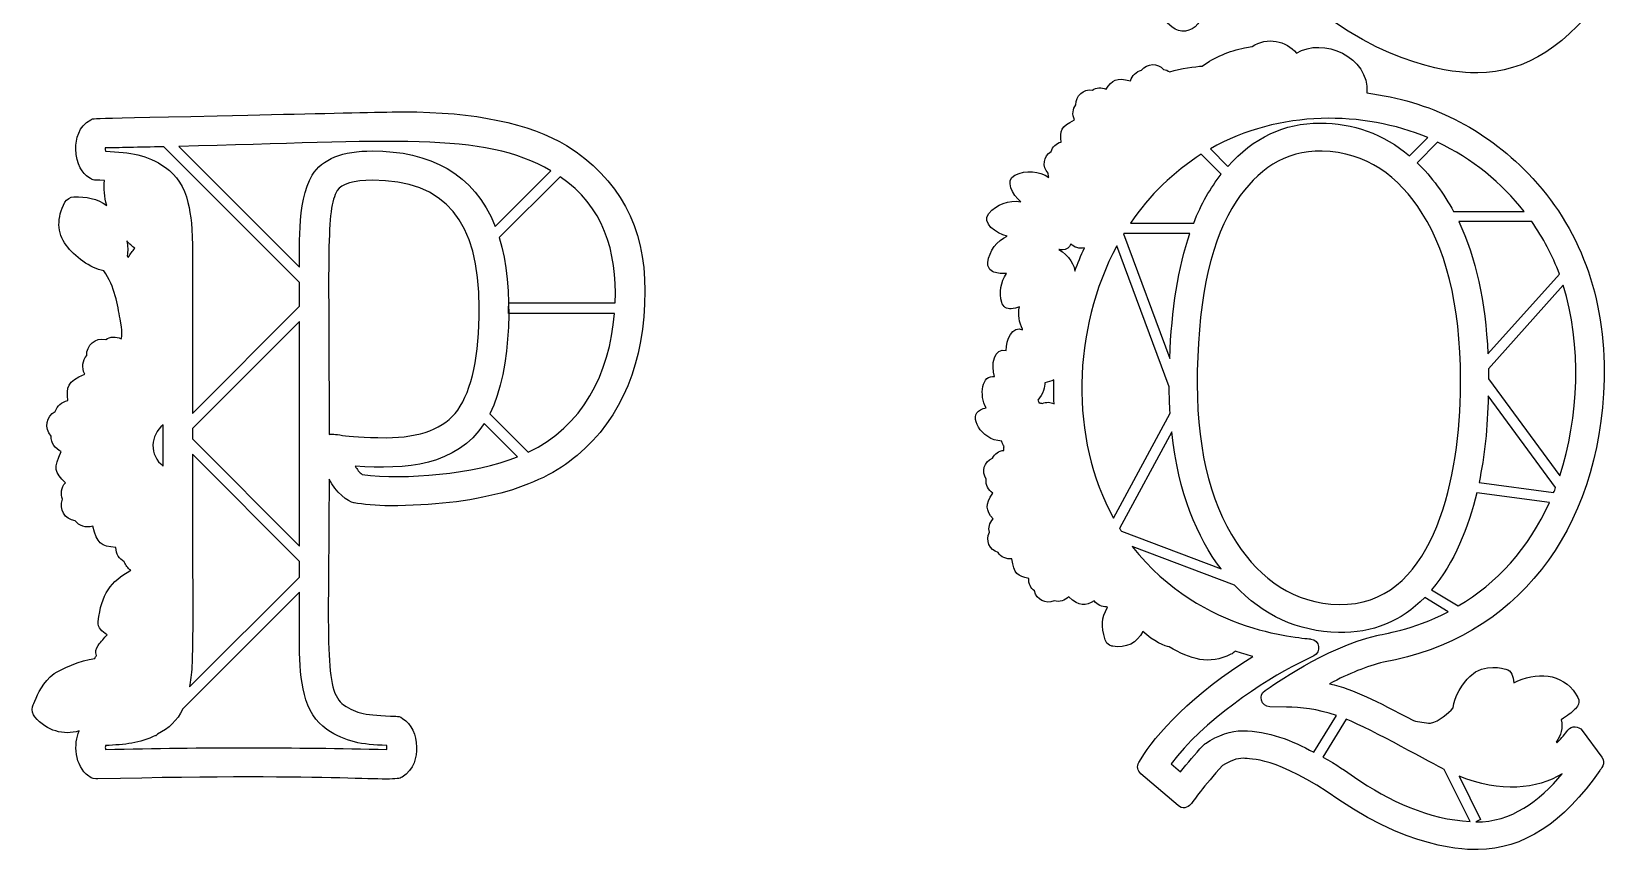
# Model space of a CAD drawing. Header units: millimetres. Extents: x -471 to 1551, y -2688 to 316.
# Drawn here: x 56.5 to 326.6, y -1462.4 to -1322.1 of the extents above; entities that cross this region are included whole.
import ezdxf

# ---------------------------------------------------------------- set-up
doc = ezdxf.new("R2010")
doc.units = ezdxf.units.MM
doc.header["$MEASUREMENT"] = 0
doc.layers.add('Layer 1', color=7, linetype='Continuous')

msp = doc.modelspace()

# ---------------------------------------------------------------- linework, layer by layer
at = {"layer": 'Layer 1', "color": 250}
for points, knots in [([(322.4183, -1268.3308), (324.8326, -1262.0278), (326.1595, -1255.043), (326.307, -1247.5422), (326.307, -1247.5422), (326.6203, -1232.9459), (322.1418, -1220.7639), (312.9823, -1211.328), (312.9823, -1211.328), (305.5184, -1203.6429), (296.4141, -1198.9249), (285.8539, -1197.3031), (285.8539, -1197.3031), (285.2642, -1191.2398), (277.8555, -1187.8119), (272.6583, -1189.9865), (272.6583, -1189.9865), (270.3546, -1188.0698), (267.0373, -1187.6275), (264.2729, -1189.2494), (264.2729, -1189.2494), (263.849, -1189.3047), (263.4619, -1189.3784), (263.1118, -1189.489), (263.1118, -1189.489), (260.4948, -1190.005), (257.9515, -1191.0739), (255.74, -1192.5851), (255.74, -1192.5851), (254.7263, -1192.6773), (252.6991, -1192.9169), (250.893, -1193.4145), (250.893, -1193.4145), (250.7272, -1193.3408), (250.5612, -1193.2855), (250.3954, -1193.2486), (250.3954, -1193.2486), (248.8105, -1191.9032), (246.5251, -1191.9954), (245.0692, -1193.4329), (245.0692, -1193.4329), (244.332, -1193.6909), (243.687, -1194.1701), (243.1893, -1194.8705), (243.1893, -1194.8705), (241.5123, -1194.6493), (240.3696, -1194.9442), (239.2454, -1196.2895), (239.2454, -1196.2895), (238.5266, -1196.1974), (237.8079, -1196.3264), (237.1813, -1196.6029), (237.1813, -1196.6029), (235.1172, -1196.5844), (233.4217, -1198.1141), (233.219, -1200.1598), (233.219, -1200.1598), (232.8135, -1200.8417), (232.6292, -1201.6342), (232.703, -1202.482), (232.703, -1202.482), (232.5555, -1202.5741), (232.4818, -1202.6294), (232.4634, -1202.6294), (232.4634, -1202.6294), (230.2333, -1204.067), (230.6388, -1205.9652), (230.6204, -1206.0574), (230.6204, -1206.0574), (230.0123, -1206.4628), (229.5331, -1207.0157), (229.2382, -1207.6239), (229.2382, -1207.6239), (228.3536, -1208.3427), (227.8006, -1209.3932), (227.7822, -1210.5911), (227.7822, -1210.5911), (226.3632, -1210.4068), (224.9441, -1210.6279), (223.6171, -1211.273), (223.6171, -1211.273), (222.2902, -1211.918), (221.6267, -1213.4109), (222.0322, -1214.83), (222.0322, -1214.83), (222.1244, -1215.1801), (222.2534, -1215.5119), (222.4008, -1215.8436), (222.4008, -1215.8436), (220.9449, -1216.2306), (219.6363, -1217.06), (218.6596, -1218.2394), (218.6596, -1218.2394), (217.7197, -1219.3637), (217.7197, -1221.0039), (218.6781, -1222.1281), (218.6781, -1222.1281), (219.0836, -1222.6072), (219.5259, -1223.0127), (220.0235, -1223.3629), (220.0235, -1223.3629), (219.0283, -1224.4502), (218.3648, -1225.814), (218.1621, -1227.3252), (218.1621, -1227.3252), (217.9594, -1228.7627), (218.7519, -1230.2371), (220.6133, -1230.7162), (220.6133, -1230.7162), (220.2263, -1232.0247), (220.2078, -1233.4438), (220.5948, -1234.7707), (220.5948, -1234.7707), (220.9634, -1236.0608), (222.1429, -1236.9638), (223.4883, -1236.9638), (223.4883, -1236.9638), (223.5067, -1237.2218), (223.5436, -1237.4614), (223.5989, -1237.7194), (223.5989, -1237.7194), (222.401, -1238.3276), (221.6822, -1239.8941), (221.4426, -1241.1289), (221.4426, -1241.1289), (219.5628, -1241.7371), (218.9362, -1243.9855), (219.0652, -1245.8469), (219.0652, -1245.8469), (217.3145, -1246.8236), (216.909, -1249.5328), (217.425, -1251.4863), (217.425, -1251.4863), (214.5131, -1253.3662), (216.6509, -1257.8262), (219.9867, -1259.0978), (219.9867, -1259.0978), (219.7656, -1259.3005), (219.5629, -1259.5401), (219.3969, -1259.7797), (219.3969, -1259.7797), (217.6462, -1260.8302), (216.9642, -1263.0049), (217.8857, -1264.8847), (217.8857, -1264.8847), (217.9042, -1265.6588), (218.1437, -1266.4328), (218.6413, -1267.1331), (218.6413, -1267.1331), (217.8304, -1268.8102), (217.9042, -1269.9345), (218.7335, -1271.3166), (218.7335, -1271.3166), (218.4202, -1271.9801), (218.3096, -1272.6989), (218.3833, -1273.3807), (218.3833, -1273.3807), (217.7199, -1275.2974), (218.5676, -1277.3984), (220.4843, -1278.2646), (220.4843, -1278.2646), (221.0003, -1278.8728), (221.7007, -1279.3151), (222.53, -1279.4994), (222.53, -1279.4994), (223.212, -1282.3929), (225.147, -1282.5402), (225.276, -1282.614), (225.276, -1282.614), (225.4604, -1283.3328), (225.829, -1283.9409), (226.3265, -1284.4201), (226.3265, -1284.4201), (227.0453, -1286.3552), (229.091, -1287.3873), (231.0998, -1286.7975), (231.0998, -1286.7975), (231.8554, -1286.9081), (232.6479, -1286.816), (233.4035, -1286.4473), (233.4035, -1286.4473), (234.9884, -1287.5716), (236.2785, -1287.59), (237.5501, -1287.074), (237.5501, -1287.074), (237.6976, -1287.1661), (237.845, -1287.2583), (237.9924, -1287.332), (237.9924, -1287.332), (237.4395, -1289.0459), (237.7897, -1290.6493), (238.2321, -1292.2711), (238.2321, -1292.2711), (238.7481, -1294.1878), (240.6648, -1294.4642), (240.6832, -1294.4642), (240.6832, -1294.4642), (242.9316, -1294.9065), (244.9958, -1294.2062), (246.3964, -1292.6765), (246.3964, -1292.6765), (247.926, -1293.8007), (249.511, -1294.4089), (250.1192, -1294.5379), (250.1192, -1294.5379), (253.1417, -1296.3071), (255.9982, -1297.376), (259.3709, -1296.602), (259.3709, -1296.602), (252.0174, -1301.9097), (246.6544, -1307.7519), (244.4982, -1311.4562), (244.4982, -1311.4562), (244.4982, -1311.4562), (244.1296, -1312.0828), (244.1296, -1312.0828), (244.1296, -1312.0828), (243.3924, -1313.3545), (243.6688, -1314.9578), (244.7746, -1315.8978), (244.7746, -1315.8978), (244.7746, -1315.8978), (251.1328, -1321.3345), (251.1328, -1321.3345), (251.1328, -1321.3345), (252.4597, -1322.4771), (254.4869, -1322.2376), (255.519, -1320.8369), (255.519, -1320.8369), (255.519, -1320.8369), (256.0719, -1320.0813), (256.0719, -1320.0813), (256.0719, -1320.0813), (257.4726, -1318.183), (259.0207, -1316.3216), (260.6609, -1314.5155), (260.6609, -1314.5155), (261.6377, -1313.9074), (262.5038, -1313.5941), (263.1673, -1313.5941), (263.1673, -1313.5941), (263.7755, -1313.7968), (267.6641, -1312.82), (278.6666, -1320.413), (278.6666, -1320.413), (292.3783, -1329.8674), (302.9569, -1329.0934), (303.307, -1329.1671), (303.307, -1329.1671), (311.4345, -1329.1671), (318.8432, -1324.4122), (325.312, -1315.05), (325.312, -1315.05), (325.312, -1315.05), (325.6622, -1314.534), (325.6622, -1314.534), (325.6622, -1314.534), (326.3993, -1313.4651), (326.3809, -1312.046), (325.6068, -1311.014), (325.6068, -1311.014), (325.6068, -1311.014), (322.2342, -1306.4619), (322.2342, -1306.4619), (322.2342, -1306.4619), (321.7919, -1305.8537), (321.1284, -1305.4482), (320.3913, -1305.3008), (320.3913, -1305.3008), (320.5387, -1305.1718), (320.6677, -1305.0428), (320.7783, -1304.9322), (320.7783, -1304.9322), (320.7783, -1304.9322), (321.11, -1304.582), (321.11, -1304.582), (321.11, -1304.582), (322.05, -1303.6237), (322.2343, -1302.2046), (321.6077, -1301.0251), (321.6077, -1301.0251), (321.3497, -1300.5459), (321.3312, -1300.5091), (321.239, -1300.3616), (321.239, -1300.3616), (319.691, -1297.892), (317.1476, -1296.5466), (314.1252, -1296.5466), (314.1252, -1296.5466), (312.9088, -1296.5466), (311.6557, -1296.7678), (310.4393, -1297.1733), (310.4393, -1297.1733), (310.0523, -1296.3255), (309.2782, -1295.6805), (308.3383, -1295.4777), (308.3383, -1295.4777), (308.3383, -1295.4777), (308.3198, -1295.4777), (308.3198, -1295.4777), (308.3198, -1295.4777), (305.5923, -1294.7406), (302.8831, -1295.1276), (300.819, -1297.0995), (300.819, -1297.0995), (299.6948, -1298.1684), (297.9993, -1300.509), (297.6307, -1302.868), (297.6307, -1302.868), (296.9304, -1303.513), (295.9351, -1304.3792), (295.0505, -1304.6557), (295.0505, -1304.6557), (294.258, -1304.582), (293.4287, -1304.453), (292.8205, -1304.3055), (292.8205, -1304.3055), (288.8028, -1302.2045), (285.0432, -1300.2141), (282.076, -1299.1268), (282.076, -1299.1268), (283.9743, -1298.2975), (285.7804, -1297.6709), (287.4759, -1297.247), (287.4759, -1297.247), (314.9543, -1292.4367), (322.0128, -1268.8653), (322.4183, -1268.3308)], [0, 0, 0, 0, 0.01204819, 0.01204819, 0.01204819, 0.01204819, 0.02409639, 0.02409639, 0.02409639, 0.02409639, 0.03614458, 0.03614458, 0.03614458, 0.03614458, 0.04819277, 0.04819277, 0.04819277, 0.04819277, 0.06024096, 0.06024096, 0.06024096, 0.06024096, 0.07228916, 0.07228916, 0.07228916, 0.07228916, 0.08433735, 0.08433735, 0.08433735, 0.08433735, 0.09638554, 0.09638554, 0.09638554, 0.09638554, 0.10843373, 0.10843373, 0.10843373, 0.10843373, 0.12048193, 0.12048193, 0.12048193, 0.12048193, 0.13253012, 0.13253012, 0.13253012, 0.13253012, 0.14457831, 0.14457831, 0.14457831, 0.14457831, 0.15662651, 0.15662651, 0.15662651, 0.15662651, 0.1686747, 0.1686747, 0.1686747, 0.1686747, 0.18072289, 0.18072289, 0.18072289, 0.18072289, 0.19277108, 0.19277108, 0.19277108, 0.19277108, 0.20481928, 0.20481928, 0.20481928, 0.20481928, 0.21686747, 0.21686747, 0.21686747, 0.21686747, 0.22891566, 0.22891566, 0.22891566, 0.22891566, 0.24096386, 0.24096386, 0.24096386, 0.24096386, 0.25301205, 0.25301205, 0.25301205, 0.25301205, 0.26506024, 0.26506024, 0.26506024, 0.26506024, 0.27710843, 0.27710843, 0.27710843, 0.27710843, 0.28915663, 0.28915663, 0.28915663, 0.28915663, 0.30120482, 0.30120482, 0.30120482, 0.30120482, 0.31325301, 0.31325301, 0.31325301, 0.31325301, 0.3253012, 0.3253012, 0.3253012, 0.3253012, 0.3373494, 0.3373494, 0.3373494, 0.3373494, 0.34939759, 0.34939759, 0.34939759, 0.34939759, 0.36144578, 0.36144578, 0.36144578, 0.36144578, 0.37349398, 0.37349398, 0.37349398, 0.37349398, 0.38554217, 0.38554217, 0.38554217, 0.38554217, 0.39759036, 0.39759036, 0.39759036, 0.39759036, 0.40963855, 0.40963855, 0.40963855, 0.40963855, 0.42168675, 0.42168675, 0.42168675, 0.42168675, 0.43373494, 0.43373494, 0.43373494, 0.43373494, 0.44578313, 0.44578313, 0.44578313, 0.44578313, 0.45783133, 0.45783133, 0.45783133, 0.45783133, 0.46987952, 0.46987952, 0.46987952, 0.46987952, 0.48192771, 0.48192771, 0.48192771, 0.48192771, 0.4939759, 0.4939759, 0.4939759, 0.4939759, 0.5060241, 0.5060241, 0.5060241, 0.5060241, 0.51807229, 0.51807229, 0.51807229, 0.51807229, 0.53012048, 0.53012048, 0.53012048, 0.53012048, 0.54216867, 0.54216867, 0.54216867, 0.54216867, 0.55421687, 0.55421687, 0.55421687, 0.55421687, 0.56626506, 0.56626506, 0.56626506, 0.56626506, 0.57831325, 0.57831325, 0.57831325, 0.57831325, 0.59036145, 0.59036145, 0.59036145, 0.59036145, 0.60240964, 0.60240964, 0.60240964, 0.60240964, 0.61445783, 0.61445783, 0.61445783, 0.61445783, 0.62650602, 0.62650602, 0.62650602, 0.62650602, 0.63855422, 0.63855422, 0.63855422, 0.63855422, 0.65060241, 0.65060241, 0.65060241, 0.65060241, 0.6626506, 0.6626506, 0.6626506, 0.6626506, 0.6746988, 0.6746988, 0.6746988, 0.6746988, 0.68674699, 0.68674699, 0.68674699, 0.68674699, 0.69879518, 0.69879518, 0.69879518, 0.69879518, 0.71084337, 0.71084337, 0.71084337, 0.71084337, 0.72289157, 0.72289157, 0.72289157, 0.72289157, 0.73493976, 0.73493976, 0.73493976, 0.73493976, 0.74698795, 0.74698795, 0.74698795, 0.74698795, 0.75903614, 0.75903614, 0.75903614, 0.75903614, 0.77108434, 0.77108434, 0.77108434, 0.77108434, 0.78313253, 0.78313253, 0.78313253, 0.78313253, 0.79518072, 0.79518072, 0.79518072, 0.79518072, 0.80722892, 0.80722892, 0.80722892, 0.80722892, 0.81927711, 0.81927711, 0.81927711, 0.81927711, 0.8313253, 0.8313253, 0.8313253, 0.8313253, 0.84337349, 0.84337349, 0.84337349, 0.84337349, 0.85542169, 0.85542169, 0.85542169, 0.85542169, 0.86746988, 0.86746988, 0.86746988, 0.86746988, 0.87951807, 0.87951807, 0.87951807, 0.87951807, 0.89156627, 0.89156627, 0.89156627, 0.89156627, 0.90361446, 0.90361446, 0.90361446, 0.90361446, 0.91566265, 0.91566265, 0.91566265, 0.91566265, 0.92771084, 0.92771084, 0.92771084, 0.92771084, 0.93975904, 0.93975904, 0.93975904, 0.93975904, 0.95180723, 0.95180723, 0.95180723, 0.95180723, 0.96385542, 0.96385542, 0.96385542, 0.96385542, 0.97590361, 0.97590361, 0.97590361, 0.97590361, 1, 1, 1, 1]), ([(311.9134, -1346.3489), (304.3941, -1338.59), (295.1424, -1333.9642), (284.3795, -1332.6004), (284.3795, -1332.6004), (284.8587, -1326.3712), (276.8234, -1323.0539), (272.3818, -1325.7999), (272.3818, -1325.7999), (270.6494, -1323.7174), (267.3874, -1322.9618), (264.7889, -1324.6941), (264.7889, -1324.6941), (264.4203, -1324.7126), (263.9411, -1324.7863), (263.5172, -1324.9153), (263.5172, -1324.9153), (260.9187, -1325.4129), (258.4307, -1326.4818), (256.2928, -1328.0115), (256.2928, -1328.0115), (255.1686, -1328.1036), (252.6253, -1328.3801), (250.7455, -1329.0067), (250.7455, -1329.0067), (250.4322, -1328.7856), (250.082, -1328.6381), (249.695, -1328.6012), (249.695, -1328.6012), (248.6445, -1327.4402), (246.9121, -1327.4955), (245.9354, -1328.7302), (245.9354, -1328.7302), (244.9954, -1328.9146), (244.3136, -1329.6517), (244.0555, -1330.5179), (244.0555, -1330.5179), (241.6043, -1329.9098), (240.9225, -1330.3521), (239.8904, -1331.9739), (239.8904, -1331.9739), (239.0795, -1331.6053), (238.2133, -1331.6606), (237.5499, -1332.1029), (237.5499, -1332.1029), (236.0018, -1331.8817), (234.6933, -1333.0428), (234.7485, -1334.6093), (234.7485, -1334.6093), (234.1772, -1335.3096), (234.0666, -1336.268), (234.4905, -1337.1895), (234.4905, -1337.1895), (232.15, -1338.3689), (232.0025, -1339.0324), (232.2237, -1340.9676), (232.2237, -1340.9676), (231.339, -1341.2072), (230.7309, -1341.8153), (230.5097, -1342.5709), (230.5097, -1342.5709), (229.1643, -1343.4187), (228.9432, -1345.1327), (229.9937, -1346.2937), (229.9937, -1346.2937), (229.9937, -1346.5334), (230.049, -1346.7729), (230.1227, -1347.0125), (230.1227, -1347.0125), (228.4456, -1345.8883), (226.2341, -1345.6856), (224.3174, -1346.607), (224.3174, -1346.607), (222.5481, -1347.4732), (223.9488, -1349.9797), (225.3126, -1351.1592), (225.3126, -1351.1592), (223.2669, -1350.809), (221.2028, -1351.5646), (219.8759, -1353.168), (219.8759, -1353.168), (218.5674, -1354.7346), (221.1107, -1356.5775), (223.0089, -1357.0198), (223.0089, -1357.0198), (221.2581, -1357.8307), (219.968, -1359.4894), (219.6916, -1361.4982), (219.6916, -1361.4982), (219.5994, -1362.217), (220.0234, -1362.9173), (220.7237, -1363.1385), (220.7237, -1363.1385), (221.4424, -1363.3596), (222.1796, -1363.4518), (222.9168, -1363.3965), (222.9168, -1363.3965), (221.9031, -1364.8155), (221.5898, -1366.6401), (222.069, -1368.3356), (222.069, -1368.3356), (222.2717, -1369.0359), (222.9536, -1369.4967), (223.6724, -1369.4229), (223.6724, -1369.4229), (224.17, -1369.3676), (224.6492, -1369.257), (225.0915, -1369.0911), (225.0915, -1369.0911), (224.8335, -1370.3996), (225.0178, -1371.745), (225.6444, -1372.9061), (225.6444, -1372.9061), (225.6444, -1372.9429), (225.6444, -1372.9614), (225.6444, -1372.9982), (225.6444, -1372.9982), (223.9304, -1372.2058), (222.7694, -1374.6753), (222.8431, -1376.5367), (222.8431, -1376.5367), (220.7974, -1375.9654), (220.1524, -1378.9879), (220.8711, -1380.9783), (220.8711, -1380.9783), (218.6964, -1380.5175), (218.1804, -1384.2034), (219.4152, -1386.286), (219.4152, -1386.286), (219.0834, -1386.3597), (218.7702, -1386.4703), (218.4569, -1386.6178), (218.4569, -1386.6178), (216.2638, -1387.613), (218.4937, -1391.8149), (222.0691, -1391.9623), (222.0691, -1391.9623), (222.2165, -1392.3493), (222.3455, -1392.6627), (222.4745, -1392.9023), (222.4745, -1392.9023), (222.4561, -1393.105), (222.4377, -1393.3261), (222.4377, -1393.5473), (222.4377, -1393.5473), (221.5899, -1393.6394), (220.8711, -1394.1186), (220.5026, -1394.8927), (220.5026, -1394.8927), (219.0835, -1395.5193), (218.549, -1397.1595), (219.4336, -1398.4865), (219.4336, -1398.4865), (219.3046, -1399.4448), (219.8023, -1400.3478), (220.5394, -1400.8455), (220.5394, -1400.8455), (219.2493, -1402.8727), (219.323, -1403.6836), (220.5947, -1405.2501), (220.5947, -1405.2501), (219.9681, -1405.9136), (219.7838, -1406.7614), (219.9681, -1407.517), (219.9681, -1407.517), (219.2678, -1408.9176), (219.9497, -1410.5026), (221.4609, -1410.9633), (221.4609, -1410.9633), (221.9401, -1411.7374), (222.8247, -1412.1612), (223.8199, -1412.0506), (223.8199, -1412.0506), (224.1885, -1414.6308), (224.7782, -1414.9809), (226.6765, -1415.3864), (226.6765, -1415.3864), (226.6212, -1416.2895), (227.0082, -1417.0635), (227.6532, -1417.5243), (227.6532, -1417.5243), (228.0219, -1419.0539), (229.5699, -1419.828), (231.0259, -1419.2014), (231.0259, -1419.2014), (231.9105, -1419.4778), (232.8688, -1419.1829), (233.5323, -1418.5194), (233.5323, -1418.5194), (235.3568, -1420.2518), (236.352, -1420.0491), (237.8632, -1419.2197), (237.8632, -1419.2197), (238.3792, -1419.9201), (239.1717, -1420.2702), (239.9826, -1420.215), (239.9826, -1420.215), (240.0195, -1420.2518), (240.0748, -1420.2887), (240.1301, -1420.3071), (240.1301, -1420.3071), (239.0243, -1422.3344), (239.0428, -1423.3111), (239.7246, -1425.836), (239.7246, -1425.836), (240.0011, -1426.8681), (240.9963, -1426.9418), (241.0147, -1426.9418), (241.0147, -1426.9418), (243.3, -1427.3841), (245.1982, -1426.352), (246.1566, -1424.4169), (246.1566, -1424.4169), (247.889, -1426.1493), (250.0637, -1427.0155), (250.6718, -1427.0339), (250.6718, -1427.0339), (254.2472, -1429.2086), (257.4724, -1430.1854), (261.1768, -1428.3056), (261.1768, -1428.3056), (261.4716, -1428.2134), (261.7297, -1428.0291), (261.9139, -1427.7711), (261.9139, -1427.7711), (262.8907, -1428.1213), (263.8859, -1428.4161), (264.8996, -1428.6926), (264.8996, -1428.6926), (254.8001, -1434.9034), (248.0733, -1442.3305), (245.8434, -1446.1454), (245.8434, -1446.1454), (245.8434, -1446.1454), (245.4747, -1446.772), (245.4747, -1446.772), (245.4747, -1446.772), (245.1061, -1447.3986), (245.2536, -1448.2095), (245.8065, -1448.6887), (245.8065, -1448.6887), (245.8065, -1448.6887), (252.1647, -1454.1254), (252.1647, -1454.1254), (252.1647, -1454.1254), (252.8282, -1454.6967), (253.8418, -1454.5862), (254.3578, -1453.8858), (254.3578, -1453.8858), (254.708, -1453.425), (256.5878, -1450.7343), (259.7577, -1447.3065), (259.7577, -1447.3065), (261.0661, -1446.4771), (262.2272, -1446.0532), (263.2593, -1446.0532), (263.2593, -1446.0532), (264.7337, -1446.2744), (268.6592, -1445.5741), (279.6063, -1453.1302), (279.6063, -1453.1302), (293.0968, -1462.4372), (303.399, -1461.6078), (303.3806, -1461.6078), (303.3806, -1461.6078), (310.9735, -1461.6078), (317.9584, -1457.0741), (324.1507, -1448.1358), (324.1507, -1448.1358), (324.2244, -1447.9515), (325.3118, -1446.9747), (324.4825, -1445.8505), (324.4825, -1445.8505), (324.4825, -1445.8505), (321.1098, -1441.2984), (321.1098, -1441.2984), (321.1098, -1441.2984), (320.8334, -1440.9298), (320.3911, -1440.6903), (319.9119, -1440.6903), (319.9119, -1440.6903), (319.4696, -1440.6718), (319.0088, -1440.8746), (318.6955, -1441.2616), (318.6955, -1441.2616), (318.1426, -1441.925), (317.7187, -1442.5885), (316.871, -1443.381), (316.871, -1443.381), (316.8157, -1443.3625), (316.742, -1443.3257), (316.6867, -1443.3073), (316.6867, -1443.3073), (317.5528, -1442.2015), (317.8661, -1440.8561), (317.5528, -1439.4739), (317.5528, -1439.4739), (318.6218, -1438.8658), (319.4327, -1438.1839), (319.7644, -1437.8152), (319.7644, -1437.8152), (319.8197, -1437.7231), (321.0176, -1436.8753), (320.3725, -1435.6774), (320.3725, -1435.6774), (320.0961, -1435.1798), (320.1145, -1435.1798), (320.0592, -1435.1061), (320.0592, -1435.1061), (317.774, -1431.4754), (313.2219, -1431.2543), (309.4438, -1433.1894), (309.4438, -1433.1894), (309.3332, -1432.1021), (309.1489, -1431.0884), (308.08, -1430.8672), (308.08, -1430.8672), (307.8035, -1430.8487), (304.5231, -1429.6508), (301.943, -1432.102), (301.943, -1432.102), (300.7635, -1433.2262), (299.2522, -1435.5299), (299.1416, -1437.4834), (299.1416, -1437.4834), (298.2386, -1438.3496), (296.7642, -1439.7503), (295.253, -1440.082), (295.253, -1440.082), (294.3684, -1440.0083), (293.2073, -1439.8423), (292.3595, -1439.6397), (292.3595, -1439.6397), (285.7249, -1436.1565), (282.3891, -1434.3872), (278.0029, -1433.3367), (278.0029, -1433.3367), (281.3202, -1431.6043), (284.3979, -1430.3695), (287.2361, -1429.6692), (287.2361, -1429.6692), (309.4438, -1425.7806), (324.298, -1407.5721), (324.8693, -1381.4021), (324.8693, -1381.4021), (325.109, -1367.3034), (320.7596, -1355.49), (311.9134, -1346.3489)], [0, 0, 0, 0, 0.01136364, 0.01136364, 0.01136364, 0.01136364, 0.02272727, 0.02272727, 0.02272727, 0.02272727, 0.03409091, 0.03409091, 0.03409091, 0.03409091, 0.04545455, 0.04545455, 0.04545455, 0.04545455, 0.05681818, 0.05681818, 0.05681818, 0.05681818, 0.06818182, 0.06818182, 0.06818182, 0.06818182, 0.07954545, 0.07954545, 0.07954545, 0.07954545, 0.09090909, 0.09090909, 0.09090909, 0.09090909, 0.10227273, 0.10227273, 0.10227273, 0.10227273, 0.11363636, 0.11363636, 0.11363636, 0.11363636, 0.125, 0.125, 0.125, 0.125, 0.13636364, 0.13636364, 0.13636364, 0.13636364, 0.14772727, 0.14772727, 0.14772727, 0.14772727, 0.15909091, 0.15909091, 0.15909091, 0.15909091, 0.17045455, 0.17045455, 0.17045455, 0.17045455, 0.18181818, 0.18181818, 0.18181818, 0.18181818, 0.19318182, 0.19318182, 0.19318182, 0.19318182, 0.20454545, 0.20454545, 0.20454545, 0.20454545, 0.21590909, 0.21590909, 0.21590909, 0.21590909, 0.22727273, 0.22727273, 0.22727273, 0.22727273, 0.23863636, 0.23863636, 0.23863636, 0.23863636, 0.25, 0.25, 0.25, 0.25, 0.26136364, 0.26136364, 0.26136364, 0.26136364, 0.27272727, 0.27272727, 0.27272727, 0.27272727, 0.28409091, 0.28409091, 0.28409091, 0.28409091, 0.29545455, 0.29545455, 0.29545455, 0.29545455, 0.30681818, 0.30681818, 0.30681818, 0.30681818, 0.31818182, 0.31818182, 0.31818182, 0.31818182, 0.32954545, 0.32954545, 0.32954545, 0.32954545, 0.34090909, 0.34090909, 0.34090909, 0.34090909, 0.35227273, 0.35227273, 0.35227273, 0.35227273, 0.36363636, 0.36363636, 0.36363636, 0.36363636, 0.375, 0.375, 0.375, 0.375, 0.38636364, 0.38636364, 0.38636364, 0.38636364, 0.39772727, 0.39772727, 0.39772727, 0.39772727, 0.40909091, 0.40909091, 0.40909091, 0.40909091, 0.42045455, 0.42045455, 0.42045455, 0.42045455, 0.43181818, 0.43181818, 0.43181818, 0.43181818, 0.44318182, 0.44318182, 0.44318182, 0.44318182, 0.45454545, 0.45454545, 0.45454545, 0.45454545, 0.46590909, 0.46590909, 0.46590909, 0.46590909, 0.47727273, 0.47727273, 0.47727273, 0.47727273, 0.48863636, 0.48863636, 0.48863636, 0.48863636, 0.5, 0.5, 0.5, 0.5, 0.51136364, 0.51136364, 0.51136364, 0.51136364, 0.52272727, 0.52272727, 0.52272727, 0.52272727, 0.53409091, 0.53409091, 0.53409091, 0.53409091, 0.54545455, 0.54545455, 0.54545455, 0.54545455, 0.55681818, 0.55681818, 0.55681818, 0.55681818, 0.56818182, 0.56818182, 0.56818182, 0.56818182, 0.57954545, 0.57954545, 0.57954545, 0.57954545, 0.59090909, 0.59090909, 0.59090909, 0.59090909, 0.60227273, 0.60227273, 0.60227273, 0.60227273, 0.61363636, 0.61363636, 0.61363636, 0.61363636, 0.625, 0.625, 0.625, 0.625, 0.63636364, 0.63636364, 0.63636364, 0.63636364, 0.64772727, 0.64772727, 0.64772727, 0.64772727, 0.65909091, 0.65909091, 0.65909091, 0.65909091, 0.67045455, 0.67045455, 0.67045455, 0.67045455, 0.68181818, 0.68181818, 0.68181818, 0.68181818, 0.69318182, 0.69318182, 0.69318182, 0.69318182, 0.70454545, 0.70454545, 0.70454545, 0.70454545, 0.71590909, 0.71590909, 0.71590909, 0.71590909, 0.72727273, 0.72727273, 0.72727273, 0.72727273, 0.73863636, 0.73863636, 0.73863636, 0.73863636, 0.75, 0.75, 0.75, 0.75, 0.76136364, 0.76136364, 0.76136364, 0.76136364, 0.77272727, 0.77272727, 0.77272727, 0.77272727, 0.78409091, 0.78409091, 0.78409091, 0.78409091, 0.79545455, 0.79545455, 0.79545455, 0.79545455, 0.80681818, 0.80681818, 0.80681818, 0.80681818, 0.81818182, 0.81818182, 0.81818182, 0.81818182, 0.82954545, 0.82954545, 0.82954545, 0.82954545, 0.84090909, 0.84090909, 0.84090909, 0.84090909, 0.85227273, 0.85227273, 0.85227273, 0.85227273, 0.86363636, 0.86363636, 0.86363636, 0.86363636, 0.875, 0.875, 0.875, 0.875, 0.88636364, 0.88636364, 0.88636364, 0.88636364, 0.89772727, 0.89772727, 0.89772727, 0.89772727, 0.90909091, 0.90909091, 0.90909091, 0.90909091, 0.92045455, 0.92045455, 0.92045455, 0.92045455, 0.93181818, 0.93181818, 0.93181818, 0.93181818, 0.94318182, 0.94318182, 0.94318182, 0.94318182, 0.95454545, 0.95454545, 0.95454545, 0.95454545, 0.96590909, 0.96590909, 0.96590909, 0.96590909, 0.97727273, 0.97727273, 0.97727273, 0.97727273, 1, 1, 1, 1]), ([(147.8134, -1341.5864), (141.5104, -1337.7714), (132.1666, -1335.8179), (120.04, -1335.8179), (120.04, -1335.8179), (117.4414, -1335.8179), (109.5167, -1336.0022), (99.491, -1336.2417), (99.491, -1336.2417), (64.9723, -1337.071), (67.2576, -1336.7947), (66.631, -1337.1817), (66.631, -1337.1817), (64.5116, -1338.2874), (64.0693, -1340.4805), (64.0693, -1342.1208), (64.0693, -1342.1208), (64.0693, -1344.9036), (65.2672, -1346.3227), (66.2809, -1347.023), (66.2809, -1347.023), (67.2023, -1347.539), (66.4836, -1347.3916), (68.9532, -1347.539), (68.9532, -1347.539), (68.7873, -1348.8844), (68.9347, -1350.3219), (69.3587, -1351.7963), (69.3587, -1351.7963), (67.7553, -1350.6352), (65.7465, -1350.2297), (63.7561, -1350.3035), (63.7561, -1350.3035), (63.1111, -1350.322), (62.5213, -1350.6905), (62.208, -1351.2434), (62.208, -1351.2434), (60.7889, -1353.8604), (60.8626, -1356.459), (62.4107, -1358.56), (62.4107, -1358.56), (63.7929, -1360.4214), (66.5573, -1362.5593), (68.8426, -1362.9278), (68.8426, -1362.9278), (70.7593, -1365.637), (71.1832, -1368.8437), (71.6255, -1371.1105), (71.6255, -1371.1105), (72.0494, -1373.3036), (71.9204, -1374.0962), (71.8282, -1374.52), (71.8282, -1374.52), (70.9067, -1374.0777), (69.9484, -1374.1514), (69.1743, -1374.6306), (69.1743, -1374.6306), (67.3866, -1374.2805), (65.857, -1375.589), (65.9307, -1377.3951), (65.9307, -1377.3951), (65.2119, -1378.206), (65.0276, -1379.4224), (65.5806, -1380.5281), (65.5806, -1380.5281), (62.5765, -1381.8735), (62.4844, -1382.7397), (62.724, -1385.0619), (62.724, -1385.0619), (61.6367, -1385.2645), (60.8441, -1385.9649), (60.5678, -1386.9048), (60.5678, -1386.9048), (59.0012, -1387.771), (58.6142, -1389.743), (59.849, -1391.1252), (59.849, -1391.1252), (59.8121, -1392.2863), (60.5309, -1393.2814), (61.5814, -1393.7422), (61.5814, -1393.7422), (60.2176, -1396.5435), (60.4571, -1397.2992), (62.2817, -1399.0684), (62.2817, -1399.0684), (61.5998, -1399.8977), (61.4155, -1400.9482), (61.8025, -1401.8881), (61.8025, -1401.8881), (61.1575, -1403.602), (62.1711, -1405.316), (63.9588, -1405.574), (63.9588, -1405.574), (64.6222, -1406.4402), (65.7465, -1406.8273), (66.9628, -1406.4587), (66.9628, -1406.4587), (67.7, -1409.4627), (68.345, -1409.9235), (70.9067, -1410.0893), (70.9067, -1410.0893), (70.9067, -1411.2135), (71.478, -1412.0982), (72.3443, -1412.5405), (72.3443, -1412.5405), (72.547, -1413.1302), (72.9156, -1413.6647), (73.4501, -1413.9964), (73.4501, -1413.9964), (70.0406, -1415.9315), (68.3819, -1418.014), (67.9027, -1422.7505), (67.9027, -1422.7505), (67.7921, -1423.8378), (68.4925, -1424.4275), (69.414, -1424.9805), (69.414, -1424.9805), (68.9163, -1425.5149), (68.4003, -1426.1231), (67.8659, -1426.8234), (67.8659, -1426.8234), (67.4789, -1427.321), (67.3867, -1427.966), (67.5894, -1428.5373), (67.5894, -1428.5373), (67.4973, -1428.6848), (67.4051, -1428.8506), (67.2946, -1429.0349), (67.2946, -1429.0349), (64.9172, -1429.3114), (61.3787, -1430.8963), (60.4019, -1431.6151), (60.4019, -1431.6151), (58.4484, -1433.0342), (57.5822, -1435.0614), (57.0661, -1436.2962), (57.0661, -1436.2962), (56.7713, -1437.015), (56.716, -1437.015), (56.6607, -1437.3098), (56.6607, -1437.3098), (56.5317, -1437.8996), (56.6791, -1438.5446), (57.0845, -1439.0054), (57.0845, -1439.0054), (59.1671, -1441.4381), (61.9499, -1442.1753), (64.6222, -1441.4012), (64.6222, -1441.4012), (63.7008, -1443.5575), (63.8113, -1447.354), (66.2809, -1449.1048), (66.2809, -1449.1048), (66.4284, -1449.197), (66.7969, -1449.584), (67.4604, -1449.584), (67.4604, -1449.584), (67.4789, -1449.584), (67.8106, -1449.584), (67.8106, -1449.584), (67.8106, -1449.584), (110.0512, -1448.5519), (118.4366, -1450.2843), (119.7636, -1449.2707), (119.7636, -1449.2707), (121.8461, -1447.9622), (122.2516, -1445.7875), (122.2147, -1444.1841), (122.2147, -1444.1841), (122.1594, -1441.9541), (121.367, -1440.2955), (119.8373, -1439.2634), (119.8373, -1439.2634), (119.4319, -1438.9316), (119.0449, -1438.9132), (118.6763, -1438.8948), (118.6763, -1438.8948), (113.516, -1438.6921), (112.0047, -1438.4709), (109.7747, -1436.9412), (109.7747, -1436.9412), (106.4021, -1434.6191), (107.2314, -1426.5654), (107.2867, -1398.4602), (107.2867, -1398.4602), (108.3557, -1400.6165), (110.5672, -1402.3857), (111.5071, -1402.4963), (111.5071, -1402.4963), (111.5071, -1402.4963), (111.5808, -1402.5148), (111.5808, -1402.5148), (111.5808, -1402.5148), (112.9262, -1402.6991), (115.4879, -1403.0124), (117.6442, -1403.0124), (117.6442, -1403.0124), (132.222, -1402.9571), (142.9849, -1400.0821), (149.6011, -1394.4427), (149.6011, -1394.4427), (157.2862, -1387.9555), (161.1749, -1378.501), (161.1749, -1366.356), (161.1749, -1366.356), (161.2301, -1355.4638), (156.7517, -1347.1152), (147.8134, -1341.5864)], [0, 0, 0, 0, 0.01886792, 0.01886792, 0.01886792, 0.01886792, 0.03773585, 0.03773585, 0.03773585, 0.03773585, 0.05660377, 0.05660377, 0.05660377, 0.05660377, 0.0754717, 0.0754717, 0.0754717, 0.0754717, 0.09433962, 0.09433962, 0.09433962, 0.09433962, 0.11320755, 0.11320755, 0.11320755, 0.11320755, 0.13207547, 0.13207547, 0.13207547, 0.13207547, 0.1509434, 0.1509434, 0.1509434, 0.1509434, 0.16981132, 0.16981132, 0.16981132, 0.16981132, 0.18867925, 0.18867925, 0.18867925, 0.18867925, 0.20754717, 0.20754717, 0.20754717, 0.20754717, 0.22641509, 0.22641509, 0.22641509, 0.22641509, 0.24528302, 0.24528302, 0.24528302, 0.24528302, 0.26415094, 0.26415094, 0.26415094, 0.26415094, 0.28301887, 0.28301887, 0.28301887, 0.28301887, 0.30188679, 0.30188679, 0.30188679, 0.30188679, 0.32075472, 0.32075472, 0.32075472, 0.32075472, 0.33962264, 0.33962264, 0.33962264, 0.33962264, 0.35849057, 0.35849057, 0.35849057, 0.35849057, 0.37735849, 0.37735849, 0.37735849, 0.37735849, 0.39622642, 0.39622642, 0.39622642, 0.39622642, 0.41509434, 0.41509434, 0.41509434, 0.41509434, 0.43396226, 0.43396226, 0.43396226, 0.43396226, 0.45283019, 0.45283019, 0.45283019, 0.45283019, 0.47169811, 0.47169811, 0.47169811, 0.47169811, 0.49056604, 0.49056604, 0.49056604, 0.49056604, 0.50943396, 0.50943396, 0.50943396, 0.50943396, 0.52830189, 0.52830189, 0.52830189, 0.52830189, 0.54716981, 0.54716981, 0.54716981, 0.54716981, 0.56603774, 0.56603774, 0.56603774, 0.56603774, 0.58490566, 0.58490566, 0.58490566, 0.58490566, 0.60377358, 0.60377358, 0.60377358, 0.60377358, 0.62264151, 0.62264151, 0.62264151, 0.62264151, 0.64150943, 0.64150943, 0.64150943, 0.64150943, 0.66037736, 0.66037736, 0.66037736, 0.66037736, 0.67924528, 0.67924528, 0.67924528, 0.67924528, 0.69811321, 0.69811321, 0.69811321, 0.69811321, 0.71698113, 0.71698113, 0.71698113, 0.71698113, 0.73584906, 0.73584906, 0.73584906, 0.73584906, 0.75471698, 0.75471698, 0.75471698, 0.75471698, 0.77358491, 0.77358491, 0.77358491, 0.77358491, 0.79245283, 0.79245283, 0.79245283, 0.79245283, 0.81132075, 0.81132075, 0.81132075, 0.81132075, 0.83018868, 0.83018868, 0.83018868, 0.83018868, 0.8490566, 0.8490566, 0.8490566, 0.8490566, 0.86792453, 0.86792453, 0.86792453, 0.86792453, 0.88679245, 0.88679245, 0.88679245, 0.88679245, 0.90566038, 0.90566038, 0.90566038, 0.90566038, 0.9245283, 0.9245283, 0.9245283, 0.9245283, 0.94339623, 0.94339623, 0.94339623, 0.94339623, 0.96226415, 0.96226415, 0.96226415, 0.96226415, 1, 1, 1, 1]), ([(294.7739, -1340.2119), (294.7739, -1340.2119), (291.6777, -1343.308), (291.6777, -1343.308), (291.6777, -1343.308), (287.2178, -1339.5484), (282.0021, -1337.7238), (276.3627, -1337.7238), (276.3627, -1337.7238), (270.2809, -1337.7238), (265.0101, -1340.2119), (260.6791, -1345.1141), (260.6791, -1345.1141), (260.6791, -1345.1141), (257.6935, -1342.1285), (257.6935, -1342.1285), (257.6935, -1342.1285), (269.4884, -1335.4201), (283.882, -1335.6598), (294.7739, -1340.2119)], [0, 0, 0, 0, 0.16666667, 0.16666667, 0.16666667, 0.16666667, 0.33333333, 0.33333333, 0.33333333, 0.33333333, 0.5, 0.5, 0.5, 0.5, 0.66666667, 0.66666667, 0.66666667, 0.66666667, 1, 1, 1, 1]), ([(104.4117, -1346.6176), (101.7025, -1351.0223), (102.3107, -1360.6057), (102.2186, -1362.3012), (102.2186, -1362.3012), (102.2186, -1362.3012), (81.6327, -1341.7154), (81.6327, -1341.7154), (81.6327, -1341.7154), (117.9943, -1340.8676), (133.4567, -1339.0615), (145.141, -1345.862), (145.141, -1345.862), (145.141, -1345.862), (135.6498, -1355.3532), (135.6498, -1355.3532), (135.6498, -1355.3532), (132.0376, -1346.2306), (124.3894, -1342.4894), (114.6954, -1342.4894), (114.6954, -1342.4894), (109.572, -1342.471), (106.1072, -1343.8717), (104.4117, -1346.6176)], [0, 0, 0, 0, 0.14285714, 0.14285714, 0.14285714, 0.14285714, 0.28571429, 0.28571429, 0.28571429, 0.28571429, 0.42857143, 0.42857143, 0.42857143, 0.42857143, 0.57142857, 0.57142857, 0.57142857, 0.57142857, 0.71428571, 0.71428571, 0.71428571, 0.71428571, 1, 1, 1, 1]), ([(69.119, -1342.5263), (69.1005, -1342.342), (69.1005, -1342.1577), (69.1005, -1341.9734), (69.1005, -1341.9734), (71.2199, -1341.9365), (74.7952, -1341.8628), (79.0893, -1341.7707), (79.0893, -1341.7707), (79.0893, -1341.7707), (102.2185, -1364.8998), (102.2185, -1364.8998), (102.2185, -1364.8998), (102.2185, -1364.8998), (102.2185, -1368.9728), (102.2185, -1368.9728), (102.2185, -1368.9728), (102.2185, -1368.9728), (83.9548, -1387.2365), (83.9548, -1387.2365), (83.9548, -1387.2365), (83.9548, -1358.4126), (84.3049, -1355.943), (83.1991, -1351.2987), (83.1991, -1351.2987), (82.5725, -1348.6264), (81.2824, -1346.6176), (79.3842, -1345.3091), (79.3842, -1345.3091), (76.0669, -1343.0239), (73.5421, -1342.7475), (69.119, -1342.5263)], [0, 0, 0, 0, 0.11111111, 0.11111111, 0.11111111, 0.11111111, 0.22222222, 0.22222222, 0.22222222, 0.22222222, 0.33333333, 0.33333333, 0.33333333, 0.33333333, 0.44444444, 0.44444444, 0.44444444, 0.44444444, 0.55555556, 0.55555556, 0.55555556, 0.55555556, 0.66666667, 0.66666667, 0.66666667, 0.66666667, 0.77777778, 0.77777778, 0.77777778, 0.77777778, 1, 1, 1, 1]), ([(311.2131, -1352.7993), (311.2131, -1352.7993), (299.1785, -1352.7993), (299.1785, -1352.7993), (299.1785, -1352.7993), (297.5936, -1349.8506), (295.4558, -1346.8834), (292.9677, -1344.506), (292.9677, -1344.506), (292.9677, -1344.506), (296.4694, -1341.0043), (296.4694, -1341.0043), (296.4694, -1341.0043), (302.33, -1343.7503), (307.4166, -1348.0076), (311.2131, -1352.7993)], [0, 0, 0, 0, 0.2, 0.2, 0.2, 0.2, 0.4, 0.4, 0.4, 0.4, 0.6, 0.6, 0.6, 0.6, 1, 1, 1, 1]), ([(256.127, -1343.05), (256.127, -1343.05), (259.5364, -1346.4595), (259.5364, -1346.4595), (259.5364, -1346.4595), (257.6566, -1348.8554), (256.1454, -1351.4355), (254.8369, -1354.8081), (254.8369, -1354.8081), (254.8369, -1354.8081), (244.0556, -1354.8081), (244.0556, -1354.8081), (244.0556, -1354.8081), (247.2808, -1350.0164), (251.3906, -1346.0356), (256.127, -1343.05)], [0, 0, 0, 0, 0.2, 0.2, 0.2, 0.2, 0.4, 0.4, 0.4, 0.4, 0.6, 0.6, 0.6, 0.6, 1, 1, 1, 1]), ([(279.6432, -1419.8278), (271.9396, -1419.6619), (266.3554, -1415.6258), (262.1535, -1409.2676), (262.1535, -1409.2676), (257.4355, -1402.1353), (255.1686, -1392.294), (255.4451, -1380.0014), (255.4451, -1380.0014), (255.7216, -1366.9533), (257.97, -1357.2224), (262.0982, -1351.0854), (262.0982, -1351.0854), (265.692, -1345.7408), (270.3178, -1342.3866), (276.7313, -1342.5156), (276.7313, -1342.5156), (284.3428, -1342.6815), (289.7979, -1346.7729), (293.8524, -1353.1496), (293.8524, -1353.1496), (298.4414, -1360.3555), (300.6346, -1370.713), (300.3581, -1383.927), (300.3581, -1383.927), (300.0079, -1399.5368), (295.3084, -1420.1595), (279.6432, -1419.8278)], [0, 0, 0, 0, 0.125, 0.125, 0.125, 0.125, 0.25, 0.25, 0.25, 0.25, 0.375, 0.375, 0.375, 0.375, 0.5, 0.5, 0.5, 0.5, 0.625, 0.625, 0.625, 0.625, 0.75, 0.75, 0.75, 0.75, 1, 1, 1, 1]), ([(107.2867, -1390.8303), (107.3051, -1360.6979), (106.6969, -1352.4783), (108.6873, -1349.2531), (108.6873, -1349.2531), (109.3876, -1348.1105), (111.5255, -1347.4839), (114.6769, -1347.4839), (114.6769, -1347.4839), (127.0985, -1347.4839), (132.9038, -1354.4134), (132.9038, -1369.2677), (132.9038, -1369.2677), (132.9038, -1377.4136), (131.669, -1383.2558), (129.2363, -1386.6652), (129.2363, -1386.6652), (126.9879, -1389.7983), (122.8781, -1391.3832), (117.0175, -1391.3832), (117.0175, -1391.3832), (109.1112, -1391.3831), (108.3003, -1390.517), (107.2867, -1390.8303)], [0, 0, 0, 0, 0.14285714, 0.14285714, 0.14285714, 0.14285714, 0.28571429, 0.28571429, 0.28571429, 0.28571429, 0.42857143, 0.42857143, 0.42857143, 0.42857143, 0.57142857, 0.57142857, 0.57142857, 0.57142857, 0.71428571, 0.71428571, 0.71428571, 0.71428571, 1, 1, 1, 1]), ([(141.2709, -1393.8711), (141.2709, -1393.8711), (134.7099, -1387.3102), (134.7099, -1387.3102), (134.7099, -1387.3102), (138.488, -1379.7909), (138.875, -1365.4527), (136.3317, -1357.2699), (136.3317, -1357.2699), (136.3317, -1357.2699), (146.726, -1346.8756), (146.726, -1346.8756), (146.726, -1346.8756), (154.0794, -1351.9437), (156.4568, -1359.5552), (156.1066, -1368.3645), (156.1066, -1368.3645), (156.1066, -1368.3645), (137.9351, -1368.3646), (137.9351, -1368.3646), (137.9351, -1368.3646), (137.9351, -1370.355), (137.9167, -1370.2075), (137.9351, -1370.2075), (137.9351, -1370.2075), (137.9351, -1370.2075), (155.9961, -1370.2075), (155.9961, -1370.2075), (155.9961, -1370.2075), (155.1668, -1380.5281), (150.5225, -1389.4849), (141.2709, -1393.8711)], [0, 0, 0, 0, 0.11111111, 0.11111111, 0.11111111, 0.11111111, 0.22222222, 0.22222222, 0.22222222, 0.22222222, 0.33333333, 0.33333333, 0.33333333, 0.33333333, 0.44444444, 0.44444444, 0.44444444, 0.44444444, 0.55555556, 0.55555556, 0.55555556, 0.55555556, 0.66666667, 0.66666667, 0.66666667, 0.66666667, 0.77777778, 0.77777778, 0.77777778, 0.77777778, 1, 1, 1, 1]), ([(300.0632, -1354.5317), (300.0632, -1354.5317), (312.5216, -1354.5317), (312.5216, -1354.5317), (312.5216, -1354.5317), (314.4751, -1357.3145), (316.06, -1360.3001), (317.2395, -1363.4885), (317.2395, -1363.4885), (317.2395, -1363.4885), (305.0391, -1377.0896), (305.0391, -1377.0896), (305.0391, -1377.0896), (304.6337, -1368.188), (302.9566, -1360.6318), (300.0632, -1354.5317)], [0, 0, 0, 0, 0.2, 0.2, 0.2, 0.2, 0.4, 0.4, 0.4, 0.4, 0.6, 0.6, 0.6, 0.6, 1, 1, 1, 1]), ([(73.0261, -1360.6426), (73.0261, -1360.6426), (72.8971, -1360.4399), (72.8234, -1360.3477), (72.8234, -1360.3477), (72.9892, -1359.5736), (72.9524, -1358.7075), (72.7865, -1357.8413), (72.7865, -1357.8413), (73.2473, -1358.3389), (73.708, -1358.7444), (74.1503, -1359.0945), (74.1503, -1359.0945), (73.7264, -1359.5552), (73.3578, -1360.0712), (73.0261, -1360.6426)], [0, 0, 0, 0, 0.2, 0.2, 0.2, 0.2, 0.4, 0.4, 0.4, 0.4, 0.6, 0.6, 0.6, 0.6, 1, 1, 1, 1]), ([(231.7999, -1359.2865), (231.9842, -1359.3234), (232.2975, -1359.3602), (232.4634, -1359.3602), (232.4634, -1359.3602), (233.1084, -1359.3602), (233.6797, -1358.9548), (233.8824, -1358.3466), (233.8824, -1358.3466), (234.4537, -1358.9364), (235.3015, -1359.2128), (236.2046, -1359.0285), (236.2046, -1359.0285), (235.5964, -1360.3186), (235.0435, -1361.6455), (234.5459, -1362.9909), (234.5459, -1362.9909), (234.5644, -1362.1615), (233.5691, -1360.2817), (231.7999, -1359.2865)], [0, 0, 0, 0, 0.16666667, 0.16666667, 0.16666667, 0.16666667, 0.33333333, 0.33333333, 0.33333333, 0.33333333, 0.5, 0.5, 0.5, 0.5, 0.66666667, 0.66666667, 0.66666667, 0.66666667, 1, 1, 1, 1]), ([(242.9314, -1356.5589), (242.9314, -1356.5589), (254.1919, -1356.5589), (254.1919, -1356.5589), (254.1919, -1356.5589), (252.2199, -1362.3274), (251.0589, -1369.4412), (250.7455, -1377.8635), (250.7455, -1377.8635), (250.7455, -1377.8635), (242.8761, -1356.6326), (242.8761, -1356.6326), (242.8761, -1356.6326), (242.8946, -1356.6327), (242.913, -1356.5958), (242.9314, -1356.5589)], [0, 0, 0, 0, 0.2, 0.2, 0.2, 0.2, 0.4, 0.4, 0.4, 0.4, 0.6, 0.6, 0.6, 0.6, 1, 1, 1, 1]), ([(241.7335, -1358.6414), (241.7335, -1358.6414), (250.6534, -1382.7105), (250.6534, -1382.7105), (250.6534, -1382.7105), (250.6718, -1384.2402), (250.7271, -1385.733), (250.8192, -1387.1889), (250.8192, -1387.1889), (250.8192, -1387.1889), (241.1621, -1405.1025), (241.1621, -1405.1025), (241.1621, -1405.1025), (233.6244, -1391.5567), (234.0667, -1372.906), (241.7335, -1358.6414)], [0, 0, 0, 0, 0.2, 0.2, 0.2, 0.2, 0.4, 0.4, 0.4, 0.4, 0.6, 0.6, 0.6, 0.6, 1, 1, 1, 1]), ([(305.1497, -1381.3284), (305.1497, -1380.757), (305.1313, -1380.1857), (305.1313, -1379.6328), (305.1313, -1379.6328), (305.1313, -1379.6328), (317.903, -1365.3867), (317.903, -1365.3867), (317.903, -1365.3867), (321.0913, -1375.4677), (320.5568, -1388.092), (317.3132, -1397.8965), (317.3132, -1397.8965), (317.3132, -1397.8965), (305.1497, -1381.3284), (305.1497, -1381.3284)], [0, 0, 0, 0, 0.2, 0.2, 0.2, 0.2, 0.4, 0.4, 0.4, 0.4, 0.6, 0.6, 0.6, 0.6, 1, 1, 1, 1]), ([(102.2185, -1409.8681), (102.2185, -1409.8681), (83.9548, -1391.6044), (83.9548, -1391.6044), (83.9548, -1391.6044), (83.9548, -1391.033), (83.9548, -1390.4433), (83.9548, -1389.8351), (83.9548, -1389.8351), (83.9548, -1389.8351), (102.2185, -1371.5714), (102.2185, -1371.5714), (102.2185, -1371.5714), (102.2185, -1371.5714), (102.2185, -1409.8681), (102.2185, -1409.8681)], [0, 0, 0, 0, 0.2, 0.2, 0.2, 0.2, 0.4, 0.4, 0.4, 0.4, 0.6, 0.6, 0.6, 0.6, 1, 1, 1, 1]), ([(228.9986, -1385.5487), (228.8143, -1385.4934), (228.6116, -1385.4565), (228.4273, -1385.4381), (228.4273, -1385.4381), (228.3905, -1385.2722), (228.3167, -1385.1248), (228.2246, -1384.9773), (228.2246, -1384.9773), (229.1277, -1383.9821), (229.5147, -1382.6368), (229.4041, -1382.0101), (229.4041, -1382.0101), (229.957, -1381.9364), (230.4914, -1381.7705), (230.9706, -1381.5125), (230.9706, -1381.5125), (230.9338, -1382.8579), (230.9522, -1384.2032), (231.0075, -1385.5855), (231.0075, -1385.5855), (230.3624, -1385.2907), (229.6436, -1385.2722), (228.9986, -1385.5487)], [0, 0, 0, 0, 0.14285714, 0.14285714, 0.14285714, 0.14285714, 0.28571429, 0.28571429, 0.28571429, 0.28571429, 0.42857143, 0.42857143, 0.42857143, 0.42857143, 0.57142857, 0.57142857, 0.57142857, 0.57142857, 0.71428571, 0.71428571, 0.71428571, 0.71428571, 1, 1, 1, 1]), ([(316.2628, -1400.7531), (316.2628, -1400.7531), (303.528, -1399.0392), (303.528, -1399.0392), (303.528, -1399.0392), (304.4679, -1394.5792), (304.9839, -1389.64), (305.1129, -1384.2402), (305.1129, -1384.2402), (305.1129, -1384.2402), (316.5945, -1399.8869), (316.5945, -1399.8869), (316.5945, -1399.8869), (316.5024, -1400.1818), (316.3918, -1400.4767), (316.2628, -1400.7531)], [0, 0, 0, 0, 0.2, 0.2, 0.2, 0.2, 0.4, 0.4, 0.4, 0.4, 0.6, 0.6, 0.6, 0.6, 1, 1, 1, 1]), ([(78.9789, -1389.2085), (78.9789, -1389.2085), (78.9789, -1396.2302), (78.9789, -1396.2302), (78.9789, -1396.2302), (76.5461, -1394.4241), (76.7673, -1390.8856), (78.9789, -1389.2085)], [0, 0, 0, 0, 0.33333333, 0.33333333, 0.33333333, 0.33333333, 1, 1, 1, 1]), ([(112.9446, -1397.6676), (112.447, -1397.2806), (112.06, -1396.8015), (111.7651, -1396.2485), (111.7651, -1396.2485), (120.3902, -1396.8383), (129.0521, -1396.2485), (133.7516, -1388.9504), (133.7516, -1388.9504), (133.7516, -1388.9504), (139.4464, -1394.6451), (139.4464, -1394.6451), (139.4464, -1394.6451), (131.9639, -1397.6308), (120.2427, -1398.6076), (112.9446, -1397.6676)], [0, 0, 0, 0, 0.2, 0.2, 0.2, 0.2, 0.4, 0.4, 0.4, 0.4, 0.6, 0.6, 0.6, 0.6, 1, 1, 1, 1]), ([(242.1942, -1406.8533), (242.1942, -1406.8533), (251.0957, -1390.3772), (251.0957, -1390.3772), (251.0957, -1390.3772), (252.2199, -1400.9373), (255.4267, -1408.3276), (259.4996, -1413.7643), (259.4996, -1413.7643), (259.4996, -1413.7643), (242.5075, -1407.3508), (242.5075, -1407.3508), (242.5075, -1407.3508), (242.397, -1407.1851), (242.3048, -1407.0192), (242.1942, -1406.8533)], [0, 0, 0, 0, 0.2, 0.2, 0.2, 0.2, 0.4, 0.4, 0.4, 0.4, 0.6, 0.6, 0.6, 0.6, 1, 1, 1, 1]), ([(83.9548, -1394.2213), (83.9548, -1394.2213), (102.2185, -1412.485), (102.2185, -1412.485), (102.2185, -1412.485), (102.2185, -1412.485), (102.2185, -1415.1573), (102.2185, -1415.1573), (102.2185, -1415.1573), (102.2185, -1415.1573), (83.4757, -1433.8818), (83.4757, -1433.8818), (83.4757, -1433.8818), (84.2313, -1429.8641), (83.9917, -1424.9619), (83.9548, -1394.2213)], [0, 0, 0, 0, 0.2, 0.2, 0.2, 0.2, 0.4, 0.4, 0.4, 0.4, 0.6, 0.6, 0.6, 0.6, 1, 1, 1, 1]), ([(299.9895, -1420.0858), (299.9895, -1420.0858), (295.4374, -1417.3213), (295.4374, -1417.3213), (295.4374, -1417.3213), (299.3076, -1412.7507), (301.7403, -1406.6321), (303.141, -1400.7715), (303.141, -1400.7715), (303.141, -1400.7715), (315.5441, -1402.4302), (315.5441, -1402.4302), (315.5441, -1402.4302), (311.9872, -1410.3181), (306.5504, -1416.1971), (299.9895, -1420.0858)], [0, 0, 0, 0, 0.2, 0.2, 0.2, 0.2, 0.4, 0.4, 0.4, 0.4, 0.6, 0.6, 0.6, 0.6, 1, 1, 1, 1]), ([(286.112, -1425.0986), (276.9525, -1427.347), (268.4564, -1433.65), (267.0373, -1434.4793), (267.0373, -1434.4793), (265.8026, -1435.2902), (266.3554, -1437.2253), (267.8298, -1437.2622), (267.8298, -1437.2622), (267.8298, -1437.2622), (270.6495, -1437.3175), (270.6495, -1437.3175), (270.6495, -1437.3175), (273.1191, -1437.3728), (275.8282, -1437.6123), (279.1824, -1438.755), (279.1824, -1438.755), (279.1824, -1438.755), (275.3306, -1445.0211), (275.3306, -1445.0211), (275.3306, -1445.0211), (271.5894, -1443.0491), (267.5717, -1441.3536), (263.2039, -1441.3536), (263.2039, -1441.3536), (261.1767, -1441.3536), (259.0204, -1442.0907), (256.8273, -1443.5651), (256.8273, -1443.5651), (256.6798, -1443.6941), (256.8273, -1443.5098), (256.4034, -1443.9338), (256.4034, -1443.9338), (255.0765, -1445.3713), (253.8049, -1446.8456), (252.5885, -1448.3569), (252.5885, -1448.3569), (252.5885, -1448.3569), (251.0035, -1447.0115), (251.0035, -1447.0115), (251.0035, -1447.0115), (256.256, -1439.787), (266.9452, -1432.7469), (272.7321, -1429.8719), (272.7321, -1429.8719), (272.7321, -1429.8719), (275.3306, -1428.5818), (275.3306, -1428.5818), (275.3306, -1428.5818), (276.676, -1427.9184), (276.3259, -1425.9095), (274.8515, -1425.7253), (274.8515, -1425.7253), (274.0222, -1425.4856), (256.3666, -1425.1908), (244.3505, -1409.9311), (244.3505, -1409.9311), (244.3505, -1409.9311), (261.7849, -1416.5104), (261.7849, -1416.5104), (261.7849, -1416.5104), (266.6688, -1421.7445), (272.6215, -1424.4536), (279.551, -1424.601), (279.551, -1424.601), (285.3195, -1424.73), (290.2402, -1422.7212), (294.2579, -1418.6483), (294.2579, -1418.6483), (294.2579, -1418.6483), (298.2387, -1421.081), (298.2387, -1421.081), (298.2387, -1421.081), (292.1753, -1424.2325), (286.9229, -1424.8959), (286.112, -1425.0986)], [0, 0, 0, 0, 0.05, 0.05, 0.05, 0.05, 0.1, 0.1, 0.1, 0.1, 0.15, 0.15, 0.15, 0.15, 0.2, 0.2, 0.2, 0.2, 0.25, 0.25, 0.25, 0.25, 0.3, 0.3, 0.3, 0.3, 0.35, 0.35, 0.35, 0.35, 0.4, 0.4, 0.4, 0.4, 0.45, 0.45, 0.45, 0.45, 0.5, 0.5, 0.5, 0.5, 0.55, 0.55, 0.55, 0.55, 0.6, 0.6, 0.6, 0.6, 0.65, 0.65, 0.65, 0.65, 0.7, 0.7, 0.7, 0.7, 0.75, 0.75, 0.75, 0.75, 0.8, 0.8, 0.8, 0.8, 0.85, 0.85, 0.85, 0.85, 0.9, 0.9, 0.9, 0.9, 1, 1, 1, 1]), ([(117.1281, -1443.8891), (117.1649, -1444.0917), (117.1649, -1444.3314), (117.1649, -1444.5525), (117.1649, -1444.5525), (101.0206, -1444.1839), (86.2401, -1444.1471), (69.119, -1444.5525), (69.119, -1444.5525), (69.1005, -1444.3314), (69.1005, -1444.0917), (69.119, -1443.8891), (69.119, -1443.8891), (72.4548, -1443.7416), (74.998, -1443.5204), (77.6703, -1442.1567), (77.6703, -1442.1567), (77.6703, -1442.1567), (77.744, -1442.2304), (77.744, -1442.2304), (77.744, -1442.2304), (77.744, -1442.2304), (78.002, -1441.9724), (78.002, -1441.9724), (78.002, -1441.9724), (79.974, -1440.885), (81.3193, -1439.7055), (82.333, -1437.6414), (82.333, -1437.6414), (82.333, -1437.6414), (102.2185, -1417.7559), (102.2185, -1417.7559), (102.2185, -1417.7559), (102.3475, -1424.2062), (101.8315, -1430.1959), (103.0663, -1435.1535), (103.0663, -1435.1535), (103.7298, -1437.8073), (105.0199, -1439.8162), (106.9181, -1441.1246), (106.9181, -1441.1246), (110.1617, -1443.3546), (112.7603, -1443.6864), (117.1281, -1443.8891)], [0, 0, 0, 0, 0.08333333, 0.08333333, 0.08333333, 0.08333333, 0.16666667, 0.16666667, 0.16666667, 0.16666667, 0.25, 0.25, 0.25, 0.25, 0.33333333, 0.33333333, 0.33333333, 0.33333333, 0.41666667, 0.41666667, 0.41666667, 0.41666667, 0.5, 0.5, 0.5, 0.5, 0.58333333, 0.58333333, 0.58333333, 0.58333333, 0.66666667, 0.66666667, 0.66666667, 0.66666667, 0.75, 0.75, 0.75, 0.75, 0.83333333, 0.83333333, 0.83333333, 0.83333333, 1, 1, 1, 1]), ([(297.5936, -1447.9698), (297.5936, -1447.9698), (302.0167, -1456.8528), (302.0167, -1456.8528), (302.0167, -1456.8528), (294.9398, -1456.4658), (288.1576, -1453.3328), (282.2602, -1449.2599), (282.2602, -1449.2599), (280.8227, -1448.2646), (279.2377, -1447.1773), (276.8788, -1445.8504), (276.8788, -1445.8504), (276.8788, -1445.8504), (280.8596, -1439.3816), (280.8596, -1439.3816), (280.8596, -1439.3816), (285.0983, -1441.114), (296.0087, -1447.1773), (297.5936, -1447.9698)], [0, 0, 0, 0, 0.16666667, 0.16666667, 0.16666667, 0.16666667, 0.33333333, 0.33333333, 0.33333333, 0.33333333, 0.5, 0.5, 0.5, 0.5, 0.66666667, 0.66666667, 0.66666667, 0.66666667, 1, 1, 1, 1]), ([(317.7003, -1448.7254), (313.8853, -1453.296), (308.9831, -1457.0188), (302.9934, -1456.8897), (302.9934, -1456.8897), (302.9934, -1456.8897), (303.7675, -1456.5027), (303.7675, -1456.5027), (303.7675, -1456.5027), (303.7675, -1456.5027), (300.1185, -1449.1309), (300.1185, -1449.1309), (300.1185, -1449.1309), (307.1954, -1452.0059), (313.4431, -1451.3055), (317.7003, -1448.7254)], [0, 0, 0, 0, 0.2, 0.2, 0.2, 0.2, 0.4, 0.4, 0.4, 0.4, 0.6, 0.6, 0.6, 0.6, 1, 1, 1, 1])]:
    msp.add_open_spline(points, degree=3, knots=knots, dxfattribs=at)

doc.saveas('drawing.dxf')
